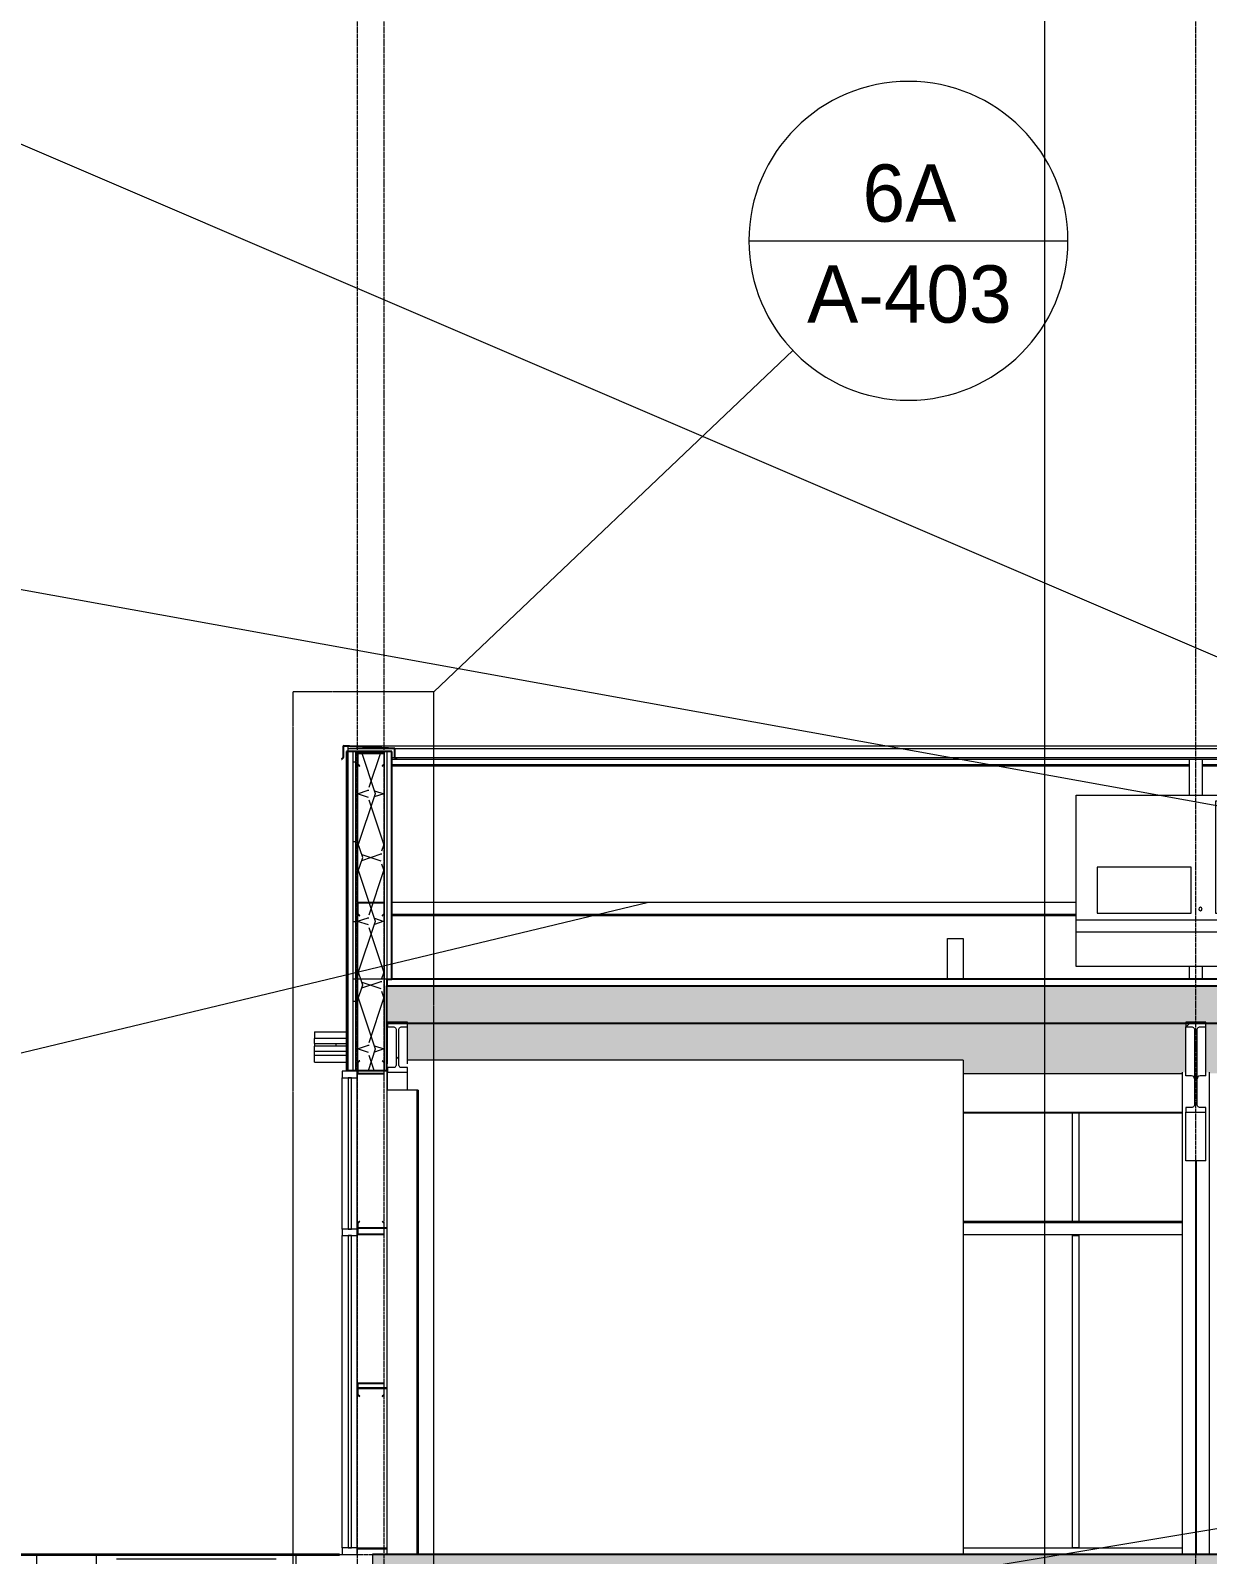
# Model space of a CAD drawing. Header units: inches. Extents: x -23445 to -52, y -314 to 853.
# Drawn here: x -22893.8 to -22539.6, y 0 to 458.8 of the extents above; entities that cross this region are included whole.
import ezdxf

# ---------------------------------------------------------------- set-up
doc = ezdxf.new("R2010")
doc.units = ezdxf.units.IN
doc.header["$MEASUREMENT"] = 0
for name, pattern in [('Dash Dot 3_16_', [0.3125, 0.1875, -0.0625, 0, -0.0625]), ('Grid Line 1_2_', [0.875, 0.5, -0.125, 0.125, -0.125]), ('Hidden 1_8_', [0.1875, 0.125, -0.0625])]:
    doc.linetypes.add(name, pattern=pattern)
for name, color, linetype, lineweight in [('A-ANNO-IDEN', 131, 'Continuous', 9), ('A-ANNO-SYMB', 150, 'Continuous', 9), ('A-CLNG', 13, 'Continuous', 9), ('A-CLNG-PATT', 13, 'Continuous', 9), ('A-FLOR', 192, 'Continuous', 9), ('A-FLOR-LEVL', 51, 'Continuous', 9), ('A-FLOR-MCUT', 51, 'Continuous', 9), ('A-FLOR-PATT', 8, 'Continuous', 25), ('A-GLAZ-CURT', 52, 'Continuous', 9), ('A-GLAZ-CWMG', 51, 'Continuous', 9), ('A-ROOF', 132, 'Continuous', 9), ('A-ROOF-OTLN', 132, 'Continuous', 9), ('A-ROOF-PATT', 132, 'Continuous', 9), ('A-WALL', 113, 'Continuous', 9), ('A-WALL-PATT', 111, 'Continuous', 25), ('C-TOPO', 7, 'Continuous', 9), ('G-ANNO-SYMB', 111, 'Continuous', 9), ('I-WALL', 2, 'Continuous', 9), ('M-EQPM', 50, 'Continuous', 9), ('S-BEAM', 12, 'Continuous', 9), ('S-COLS', 52, 'Continuous', 9), ('S-GRID', 1, 'Continuous', 9)]:
    doc.layers.add(name, color=color, linetype=linetype, lineweight=lineweight)
doc.styles.add('Century Gothic', font='GOTHIC.TTF', dxfattribs={"height": 17.245342})
pattern_1 = [(0, (-21811.89, 94.61), (0, 24), []), (90, (-21811.89, 94.61), (-24, 1e-15), [])]
pattern_2 = [(161.57, (-21810.93, 95.57), (-7.6802237, -0.0009796), [0, -54.643, 6.067, 0]), (18.43, (-21812.85, 95.57), (-7.6802237, 0.0009796), [0, -54.643, 6.067, 0]), (108.43, (-21810.93, 95.57), (3.838295, -19.2013653), [18.211, -42.499]), (71.57, (-21812.85, 95.57), (3.838295, 19.2013653), [18.211, -42.499])]
pattern_3 = [(45, (-21811.89, 94.61), (-19.007, 19.007), []), (45, (-21811.89, 123.41), (-19.007, 19.007), [])]

# ---------------------------------------------------------------- blocks, each defined once
blk = doc.blocks.new('Struct_Xcel_Sports Complex_rvt-1-Building Section - North_South looking West _ Clinic')
at = {"layer": 'A-FLOR-PATT', "lineweight": 9}
h = blk.add_hatch(dxfattribs=at)
h.set_pattern_fill('FP_9', style=0, pattern_type=2)
h.set_pattern_definition([(50, (-21811.89, 94.61), (55.0854, -4.8198), [5.76, -63.36]), (355, (-21811.89, 94.61), (-10.6557, 57.7685), [4.608, -50.688]), (100.451, (-21807.3, 94.21), (44.4295, 52.9487), [4.895, -53.848]), (46.184, (-21811.89, 109.97), (81.9644, -12.712), [8.64, -95.04]), (96.636, (-21805.06, 108.91), (71.7815, 74.8124), [7.343, -80.772]), (351.184, (-21811.89, 109.97), (71.782, 74.8124), [6.912, -76.032]), (21, (-21804.21, 106.13), (45.842, -30.9215), [5.76, -63.36]), (326, (-21804.21, 106.13), (18.687, 55.6915), [4.608, -50.688]), (71.451, (-21800.39, 103.553), (64.529, 24.77), [4.895, -53.848]), (37.5, (-21811.89, 94.61), (0.9339, 25.5668), [2.534, -47.539, 2.534, -48.922, -50.88]), (37.5, (-21811.89, 94.61), (0.9339, 25.5668), [-101.53, 2.534, -48.346]), (7.5, (-21811.89, 94.61), (20.20404, 30.2913), [2.534, -26.803, 2.534, -46.387, -19.392]), (7.5, (-21811.89, 94.61), (20.20404, 30.2913), [-78.259, 2.534, -16.858]), (327.5, (-21829.017, 94.61), (40.9978, -1.7324), [2.534, -16.666, 2.534, -57.37, -79.488]), (327.5, (-21829.017, 94.61), (40.9978, -1.7324), [-79.104, 2.534, -76.954]), (317.5, (-21836.697, 94.61), (44.7889, 7.6878), [2.534, -22.426, 2.534, -37.248, -56.448]), (317.5, (-21836.697, 94.61), (44.7889, 7.6878), [-64.742, 2.534, -53.914])])
h.paths.add_polyline_path([(-21794.44, -6), (-20899.55, -6), (-20899.55, 0), (-22790.8, 0), (-22790.8, -6), (-21949.37, -6)], flags=0)
at = {"layer": 'A-FLOR', "color": 250, "lineweight": 25}
blk.add_line((-20899.55, 0), (-22790.8, 0), dxfattribs=at)
at = {"layer": 'A-FLOR-MCUT', "color": 7}
blk.add_line((-22790.8, 0), (-22790.8, -6), dxfattribs=at)
blk = doc.blocks.new('Girt_C - 8_D-1405486-Building Section - North_South looking West _ Clinic')
at = {"layer": 'S-BEAM'}
for p, q in [((-22547.05, 100.3), (-22613.05, 100.3)), ((-22547.05, 99.82), (-22613.05, 99.82)), ((-22613.05, 96.32), (-22547.05, 96.32))]:
    blk.add_line(p, q, dxfattribs=at)
blk = doc.blocks.new('Girt_C - 8_D-1405489-Building Section - North_South looking West _ Clinic')
at = {"layer": 'S-BEAM', "lineweight": 15}
for p, q in [((-22795.3, 51.37), (-22795.3, 48.05)), ((-22795.19, 48.11), (-22795.19, 51.37)), ((-22787.49, 51.55), (-22795.12, 51.55)), ((-22795.12, 51.45), (-22787.49, 51.45)), ((-22787.41, 51.37), (-22787.41, 48.11)), ((-22787.3, 48.05), (-22787.3, 51.37)), ((-22795.3, 48.05), (-22794.73, 47.57)), ((-22794.66, 47.66), (-22795.19, 48.11)), ((-22794.73, 47.57), (-22794.66, 47.66)), ((-22787.41, 48.11), (-22787.95, 47.66)), ((-22787.95, 47.66), (-22787.88, 47.57)), ((-22787.88, 47.57), (-22787.3, 48.05))]:
    blk.add_line(p, q, dxfattribs=at)
for centre, radius, start, end in [((-22795.12, 51.37), 0.188, 90, 180), ((-22795.12, 51.37), 0.0782, 90, 176.9576), ((-22787.49, 51.37), 0.188, 0, 90), ((-22787.49, 51.37), 0.0782, 2.1227, 90)]:
    blk.add_arc(centre, radius, start, end, dxfattribs=at)
blk = doc.blocks.new('Girt_C - 8_D-1472944-Building Section - North_South looking West _ Clinic')
at = {"layer": 'S-BEAM'}
h = blk.add_hatch(dxfattribs=at)
h.set_pattern_fill('FP_1', color=256, style=0, pattern_type=2)
h.set_pattern_definition(pattern_3)
h.paths.add_polyline_path([(-22795.12, 96.32), (-22787.49, 96.32), (-22787.49, 96.43), (-22795.12, 96.43)], flags=0)
h.paths.add_polyline_path([(-22787.41, 96.5), (-22787.3, 96.51), (-22787.3, 99.82), (-22787.88, 100.3), (-22787.95, 100.22), (-22787.41, 99.77)], flags=0)
h.paths.add_polyline_path([(-22795.19, 96.5), (-22795.19, 99.77), (-22794.66, 100.22), (-22794.73, 100.3), (-22795.3, 99.82), (-22795.3, 96.51)], flags=0)
at = {"layer": 'S-BEAM', "lineweight": 15}
for p, q in [((-22794.73, 100.3), (-22795.3, 99.82)), ((-22795.3, 99.82), (-22795.3, 96.51)), ((-22795.19, 99.77), (-22794.66, 100.22)), ((-22795.19, 96.5), (-22795.19, 99.77)), ((-22787.49, 96.43), (-22795.12, 96.43)), ((-22794.66, 100.22), (-22794.73, 100.3)), ((-22787.88, 100.3), (-22787.95, 100.22)), ((-22787.95, 100.22), (-22787.41, 99.77)), ((-22787.3, 99.82), (-22787.88, 100.3)), ((-22787.41, 99.77), (-22787.41, 96.5)), ((-22787.3, 96.51), (-22787.3, 99.82)), ((-22795.12, 96.32), (-22787.49, 96.32))]:
    blk.add_line(p, q, dxfattribs=at)
for centre, radius, start, end in [((-22795.12, 96.51), 0.188, 180, 270), ((-22795.12, 96.51), 0.0782, 182.1227, 270), ((-22787.49, 96.51), 0.188, 270, 0), ((-22787.49, 96.51), 0.0782, 270, 356.9576)]:
    blk.add_arc(centre, radius, start, end, dxfattribs=at)
blk = doc.blocks.new('W-Wide Flange-Column - B4_F-1389255-Building Section - North_South looking West _ Clinic')
at = {"layer": 'S-COLS'}
for p, q in [((-22547.05, 0), (-22547.05, 145.18)), ((-22539.05, 145.18), (-22539.05, 0))]:
    blk.add_line(p, q, dxfattribs=at)
at = {"layer": 'S-COLS', "linetype": 'Hidden 1_8_'}
for p, q in [((-22543.21, 118.48), (-22543.21, 0)), ((-22542.9, 0), (-22542.9, 118.48))]:
    blk.add_line(p, q, dxfattribs=at)
blk = doc.blocks.new('W-Wide Flange - 2_-3_ deep-1401662-Building Section - North_South looking West _ Clinic')
at = {"layer": 'S-BEAM'}
h = blk.add_hatch(dxfattribs=at)
h.set_pattern_fill('FP_1', color=256, style=0, pattern_type=2)
h.set_pattern_definition(pattern_3)
h.paths.add_polyline_path([(-22540.06, 133.21), (-22540.05, 133.21), (-22540.06, 134.57), (-22541.99, 134.59), (-22542.34, 134.76), (-22542.62, 135.15), (-22542.68, 135.46), (-22542.66, 158.18), (-22542.48, 158.53), (-22542.17, 158.78), (-22541.79, 158.87), (-22540.05, 158.87), (-22540.06, 160.23), (-22546.05, 160.23), (-22546.05, 158.87), (-22544.12, 158.85), (-22543.76, 158.67), (-22543.52, 158.36), (-22543.43, 157.98), (-22543.49, 135.15), (-22543.62, 134.9), (-22543.93, 134.65), (-22544.32, 134.57), (-22546.05, 134.57), (-22546.05, 133.21), (-22544.91, 133.21)], flags=0)
at = {"layer": 'S-BEAM', "lineweight": 15}
for p, q in [((-22540.05, 160.23), (-22546.05, 160.23)), ((-22546.05, 160.23), (-22546.05, 158.87)), ((-22546.05, 158.87), (-22544.32, 158.87)), ((-22543.43, 157.98), (-22543.43, 135.46)), ((-22542.68, 135.46), (-22542.68, 157.98)), ((-22541.79, 158.87), (-22540.05, 158.87)), ((-22540.05, 158.87), (-22540.05, 160.23)), ((-22544.32, 134.57), (-22546.05, 134.57)), ((-22546.05, 134.57), (-22546.05, 133.21)), ((-22546.05, 133.21), (-22540.05, 133.21)), ((-22540.05, 134.57), (-22541.79, 134.57)), ((-22540.05, 133.21), (-22540.05, 134.57))]:
    blk.add_line(p, q, dxfattribs=at)
at = {"layer": 'S-BEAM'}
for p, q in [((-22546.05, 144.1), (-22546.05, 158.87)), ((-22540.05, 144.1), (-22540.05, 158.87)), ((-22544.32, 144.1), (-22546.05, 144.1)), ((-22540.05, 144.1), (-22541.79, 144.1)), ((-22546.05, 118.48), (-22546.05, 133.21)), ((-22540.05, 118.48), (-22540.05, 133.21)), ((-22540.05, 118.48), (-22546.05, 118.48))]:
    blk.add_line(p, q, dxfattribs=at)
at = {"layer": 'S-BEAM', "lineweight": 15, "flags": 128}
for points in [[(-22544.32, 158.87), (-22544.12, 158.85), (-22543.93, 158.78), (-22543.76, 158.67), (-22543.62, 158.53), (-22543.52, 158.36), (-22543.45, 158.18), (-22543.43, 157.98)], [(-22542.68, 157.98), (-22542.66, 158.18), (-22542.59, 158.36), (-22542.48, 158.53), (-22542.34, 158.67), (-22542.17, 158.78), (-22541.99, 158.85), (-22541.79, 158.87)], [(-22543.43, 135.46), (-22543.45, 135.26), (-22543.52, 135.07), (-22543.62, 134.9), (-22543.76, 134.76), (-22543.93, 134.65), (-22544.12, 134.59), (-22544.32, 134.57)], [(-22541.79, 134.57), (-22541.99, 134.59), (-22542.17, 134.65), (-22542.34, 134.76), (-22542.48, 134.9), (-22542.59, 135.07), (-22542.66, 135.26), (-22542.68, 135.46)]]:
    blk.add_lwpolyline(points, dxfattribs=at)
at = {"layer": 'S-BEAM'}
for centre, start_param, end_param in [((-22544.32, 143.21), 0, 1.570796), ((-22541.79, 143.21), 1.570796, 3.141593)]:
    blk.add_ellipse(centre, major_axis=(0.89, 0), ratio=0.999133, start_param=start_param, end_param=end_param, dxfattribs=at)
blk = doc.blocks.new('W-Wide Flange - 1_-5_-1341919-Building Section - North_South looking West _ Clinic')
at = {"layer": 'S-BEAM'}
h = blk.add_hatch(dxfattribs=at)
h.set_pattern_fill('FP_1', color=256, style=0, pattern_type=2)
h.set_pattern_definition(pattern_3)
h.paths.add_polyline_path([(-22782.15, 145.22), (-22780.3, 145.22), (-22780.3, 146.58), (-22782.24, 146.6), (-22782.59, 146.77), (-22782.84, 147.08), (-22782.93, 147.47), (-22782.91, 158.18), (-22782.73, 158.53), (-22782.42, 158.78), (-22782.04, 158.87), (-22780.3, 158.87), (-22780.3, 160.23), (-22786.3, 160.23), (-22786.3, 158.87), (-22784.37, 158.85), (-22784.01, 158.67), (-22783.77, 158.36), (-22783.68, 157.98), (-22783.7, 147.27), (-22783.87, 146.91), (-22784.18, 146.67), (-22784.57, 146.58), (-22786.3, 146.58), (-22786.3, 145.22)], flags=0)
at = {"layer": 'S-BEAM', "lineweight": 15}
for p, q in [((-22780.3, 160.23), (-22786.3, 160.23)), ((-22786.3, 160.23), (-22786.3, 158.87)), ((-22786.3, 158.87), (-22784.57, 158.87)), ((-22783.68, 157.98), (-22783.68, 147.47)), ((-22782.93, 147.47), (-22782.93, 157.98)), ((-22782.04, 158.87), (-22780.3, 158.87)), ((-22780.3, 158.87), (-22780.3, 160.23)), ((-22784.57, 146.58), (-22786.3, 146.58)), ((-22786.3, 146.58), (-22786.3, 145.22)), ((-22786.3, 145.22), (-22780.3, 145.22)), ((-22780.3, 146.58), (-22782.04, 146.58)), ((-22780.3, 145.22), (-22780.3, 146.58))]:
    blk.add_line(p, q, dxfattribs=at)
at = {"layer": 'S-BEAM'}
for p, q in [((-22786.3, 147.72), (-22786.3, 158.87)), ((-22780.3, 147.72), (-22780.3, 158.87)), ((-22786.3, 139.83), (-22786.3, 145.22)), ((-22780.3, 139.83), (-22780.3, 145.22))]:
    blk.add_line(p, q, dxfattribs=at)
at = {"layer": 'S-BEAM', "lineweight": 15, "flags": 128}
for points in [[(-22784.57, 158.87), (-22784.37, 158.85), (-22784.18, 158.78), (-22784.01, 158.67), (-22783.87, 158.53), (-22783.77, 158.36), (-22783.7, 158.18), (-22783.68, 157.98)], [(-22782.93, 157.98), (-22782.91, 158.18), (-22782.84, 158.36), (-22782.73, 158.53), (-22782.59, 158.67), (-22782.42, 158.78), (-22782.24, 158.85), (-22782.04, 158.87)], [(-22783.68, 147.47), (-22783.7, 147.27), (-22783.77, 147.08), (-22783.87, 146.91), (-22784.01, 146.77), (-22784.18, 146.67), (-22784.37, 146.6), (-22784.57, 146.58)], [(-22782.04, 146.58), (-22782.24, 146.6), (-22782.42, 146.67), (-22782.59, 146.77), (-22782.73, 146.91), (-22782.84, 147.08), (-22782.91, 147.27), (-22782.93, 147.47)]]:
    blk.add_lwpolyline(points, dxfattribs=at)
blk = doc.blocks.new('Girt_C - 8_D-1405603-Building Section - North_South looking West _ Clinic')
at = {"layer": 'S-BEAM'}
for p, q in [((-22785.05, 237.8), (-22545, 237.8)), ((-22544.99, 237.31), (-22785.05, 237.31)), ((-22541.1, 237.8), (-22352.55, 237.8)), ((-22352.55, 237.31), (-22541.1, 237.31))]:
    blk.add_line(p, q, dxfattribs=at)
blk = doc.blocks.new('Girt_C - 8_D-1405604-Building Section - North_South looking West _ Clinic')
at = {"layer": 'S-BEAM', "lineweight": 15}
for p, q in [((-22795.3, 241.11), (-22795.3, 237.8)), ((-22795.19, 237.85), (-22795.19, 241.11)), ((-22787.49, 241.3), (-22795.12, 241.3)), ((-22795.12, 241.19), (-22787.49, 241.19)), ((-22787.41, 241.11), (-22787.41, 237.85)), ((-22787.3, 237.8), (-22787.3, 241.11)), ((-22795.3, 237.8), (-22794.73, 237.31)), ((-22794.66, 237.4), (-22795.19, 237.85)), ((-22794.73, 237.31), (-22794.66, 237.4)), ((-22787.41, 237.85), (-22787.95, 237.4)), ((-22787.95, 237.4), (-22787.88, 237.31)), ((-22787.88, 237.31), (-22787.3, 237.8))]:
    blk.add_line(p, q, dxfattribs=at)
for centre, radius, start, end in [((-22795.12, 241.11), 0.188, 90, 180), ((-22795.12, 241.11), 0.0782, 90, 177.8773), ((-22787.49, 241.11), 0.188, 0, 90), ((-22787.49, 241.11), 0.0782, 3.0424, 90)]:
    blk.add_arc(centre, radius, start, end, dxfattribs=at)
blk = doc.blocks.new('Carrier_48TC_Standard_Efficiency_Gas_Heat_Electric_Cooling_Packaged_Rooftop_Unit_3_to_15_nominal_tons - 7_5 ton 48TC__08-V9-Building Section - North_South looking West _ Clinic')
at = {"layer": 'M-EQPM'}
for p, q in [((-22579.05, 228.58), (-22519.55, 228.58)), ((-22579.05, 187.33), (-22579.05, 228.58)), ((-22524.55, 226.83), (-22537.18, 226.83)), ((-22537.18, 226.83), (-22537.18, 193.08)), ((-22524.55, 193.08), (-22524.55, 226.83)), ((-22519.55, 228.58), (-22519.55, 187.33)), ((-22544.43, 206.96), (-22572.8, 206.96)), ((-22572.8, 206.96), (-22572.8, 193.08)), ((-22544.43, 193.08), (-22544.43, 206.96)), ((-22572.8, 193.08), (-22544.43, 193.08)), ((-22537.18, 193.08), (-22524.55, 193.08)), ((-22579.05, 191.08), (-22519.55, 191.08)), ((-22579.05, 177.08), (-22579.05, 191.08)), ((-22519.55, 191.08), (-22519.55, 177.08)), ((-22519.55, 187.33), (-22579.05, 187.33)), ((-22519.55, 177.08), (-22579.05, 177.08))]:
    blk.add_line(p, q, dxfattribs=at)
for start, end in [(0, 180), (180, 0)]:
    blk.add_arc((-22541.68, 194.33), 0.523, start, end, dxfattribs=at)
blk = doc.blocks.new('W-Wide Flange - W12X19-1098423-Building Section - North_South looking West _ Clinic')
at = {"layer": 'S-BEAM'}
for p, q in [((-22547.05, 144.7), (-22613.05, 144.7)), ((-22613.05, 133.2), (-22547.05, 133.2)), ((-22547.05, 132.85), (-22613.05, 132.85))]:
    blk.add_line(p, q, dxfattribs=at)
blk = doc.blocks.new('Rectangular Mullion - Exterior 2_ x 4_5_-1135311-Building Section - North_South looking West _ Clinic')
at = {"layer": 'A-GLAZ-CWMG'}
blk.add_line((-22579.24, 2), (-22547.05, 2), dxfattribs=at)
blk = doc.blocks.new('Rectangular Mullion - Exterior 2_ x 4_5_-769167-Building Section - North_South looking West _ Clinic')
at = {"layer": 'A-GLAZ-CWMG'}
blk.add_line((-22613.05, 2), (-22579.24, 2), dxfattribs=at)
blk = doc.blocks.new('Rectangular Mullion - Exterior 2_ x 4_5_-827470-Building Section - North_South looking West _ Clinic')
at = {"layer": 'A-GLAZ-CWMG'}
for p, q in [((-22580.24, 96), (-22578.24, 96)), ((-22580.24, 96), (-22580.24, 2)), ((-22578.24, 96), (-22578.24, 2)), ((-22578.24, 2), (-22580.24, 2))]:
    blk.add_line(p, q, dxfattribs=at)
blk = doc.blocks.new('Rectangular Mullion - Exterior 2_ x 4_5_-1142358-Building Section - North_South looking West _ Clinic')
at = {"layer": 'A-GLAZ-CWMG'}
for p, q in [((-22580.24, 132.85), (-22580.24, 100.3)), ((-22578.24, 132.85), (-22578.24, 100.3))]:
    blk.add_line(p, q, dxfattribs=at)
blk = doc.blocks.new('Girt_C - 8_D-1405504-Building Section - North_South looking West _ Clinic')
at = {"layer": 'S-BEAM'}
h = blk.add_hatch(dxfattribs=at)
h.set_pattern_fill('FP_1', color=256, style=0, pattern_type=2)
h.set_pattern_definition(pattern_3)
h.paths.add_polyline_path([(-22787.49, 144.69), (-22787.49, 144.8), (-22795.12, 144.8), (-22795.12, 144.69), (-22791.83, 144.69)], flags=0)
h.paths.add_polyline_path([(-22795.19, 144.87), (-22795.19, 148.14), (-22794.66, 148.59), (-22794.73, 148.67), (-22795.3, 148.19), (-22795.3, 144.88)], flags=0)
h.paths.add_polyline_path([(-22787.41, 144.87), (-22787.3, 144.92), (-22787.3, 148.19), (-22787.88, 148.67), (-22787.95, 148.59), (-22787.41, 148.14), (-22787.41, 144.92)], flags=0)
at = {"layer": 'S-BEAM', "lineweight": 15}
for p, q in [((-22794.73, 148.67), (-22795.3, 148.19)), ((-22795.3, 148.19), (-22795.3, 144.88)), ((-22795.19, 148.14), (-22794.66, 148.59)), ((-22795.19, 144.87), (-22795.19, 148.14)), ((-22794.66, 148.59), (-22794.73, 148.67)), ((-22787.88, 148.67), (-22787.95, 148.59)), ((-22787.95, 148.59), (-22787.41, 148.14)), ((-22787.3, 148.19), (-22787.88, 148.67)), ((-22787.41, 148.14), (-22787.41, 144.87)), ((-22787.3, 144.88), (-22787.3, 148.19)), ((-22787.49, 144.8), (-22795.12, 144.8)), ((-22795.12, 144.69), (-22787.49, 144.69))]:
    blk.add_line(p, q, dxfattribs=at)
for centre, radius, start, end in [((-22795.12, 144.88), 0.187, 180, 270), ((-22795.12, 144.88), 0.0782, 183.0424, 270), ((-22787.49, 144.88), 0.188, 270, 0), ((-22787.49, 144.88), 0.0782, 270, 357.8773)]:
    blk.add_arc(centre, radius, start, end, dxfattribs=at)
blk = doc.blocks.new('Girt_C - 8_D-V10-Building Section - North_South looking West _ Clinic')
at = {"layer": 'S-BEAM', "lineweight": 15}
for p, q in [((-22795.3, 196.11), (-22795.3, 192.8)), ((-22795.3, 192.8), (-22794.73, 192.31)), ((-22795.19, 192.85), (-22795.19, 196.11)), ((-22794.66, 192.4), (-22795.19, 192.85)), ((-22787.49, 196.3), (-22795.12, 196.3)), ((-22795.12, 196.19), (-22787.49, 196.19)), ((-22787.41, 192.85), (-22787.95, 192.4)), ((-22787.88, 192.31), (-22787.3, 192.8)), ((-22787.41, 196.11), (-22787.41, 192.85)), ((-22787.3, 192.8), (-22787.3, 196.11)), ((-22794.73, 192.31), (-22794.66, 192.4)), ((-22787.95, 192.4), (-22787.88, 192.31))]:
    blk.add_line(p, q, dxfattribs=at)
for centre, radius, start, end in [((-22795.12, 196.11), 0.188, 90, 180), ((-22795.12, 196.11), 0.0782, 90, 177.8773), ((-22787.49, 196.11), 0.188, 0, 90), ((-22787.49, 196.11), 0.0782, 3.0424, 90)]:
    blk.add_arc(centre, radius, start, end, dxfattribs=at)
blk = doc.blocks.new('Girt_C - 8_D-V11-Building Section - North_South looking West _ Clinic')
at = {"layer": 'S-BEAM'}
for p, q in [((-22579.05, 196.3), (-22785.05, 196.3)), ((-22785.05, 192.8), (-22579.05, 192.8)), ((-22579.05, 192.31), (-22785.05, 192.31))]:
    blk.add_line(p, q, dxfattribs=at)
blk = doc.blocks.new('Rectangular Mullion - Exterior 2_ x 4_5_-1142352-Building Section - North_South looking West _ Clinic')
at = {"layer": 'A-GLAZ-CWMG'}
for p, q in [((-22799.93, 143.5), (-22798.18, 143.5)), ((-22799.93, 98), (-22799.93, 143.5)), ((-22798.18, 143.5), (-22797.18, 143.5)), ((-22797.18, 143.5), (-22795.43, 143.5)), ((-22795.43, 98), (-22795.43, 143.5))]:
    blk.add_line(p, q, dxfattribs=at)
blk = doc.blocks.new('Rectangular Mullion - Exterior 2_ x 4_5_-1142353-Building Section - North_South looking West _ Clinic')
at = {"layer": 'A-GLAZ-CWMG'}
for p, q in [((-22799.93, 2), (-22799.93, 96)), ((-22795.43, 2), (-22795.43, 96))]:
    blk.add_line(p, q, dxfattribs=at)
blk = doc.blocks.new('Rectangular Mullion - Exterior 2_ x 4_5_-1060761-Building Section - North_South looking West _ Clinic')
at = {"layer": 'A-GLAZ-CWMG', "lineweight": 13}
for p, q in [((-22799.93, 145.5), (-22799.93, 143.5)), ((-22795.43, 145.5), (-22799.93, 145.5)), ((-22799.93, 143.5), (-22795.43, 143.5)), ((-22795.43, 143.5), (-22795.43, 145.5))]:
    blk.add_line(p, q, dxfattribs=at)
blk = doc.blocks.new('System Panel - Glazed-frosted-1367747-Building Section - North_South looking West _ Clinic')
at = {"layer": 'A-GLAZ-CURT'}
for p, q in [((-22798.18, 96), (-22798.18, 2)), ((-22797.18, 96), (-22798.18, 96)), ((-22797.18, 2), (-22797.18, 96)), ((-22798.18, 2), (-22797.18, 2))]:
    blk.add_line(p, q, dxfattribs=at)
blk = doc.blocks.new('System Panel - INSULATED LOW-E GLAZING _SEE ELEVATIONS FOR U-FACTOR_ SHGC_ _ LT_-1142349-Building Section - North_South looking West _ Clinic')
at = {"layer": 'A-GLAZ-CURT'}
for p, q in [((-22798.18, 143.5), (-22798.18, 98)), ((-22797.18, 143.5), (-22798.18, 143.5)), ((-22798.18, 143.5), (-22798.18, 98)), ((-22797.18, 143.5), (-22798.18, 143.5)), ((-22797.18, 98), (-22797.18, 143.5)), ((-22797.18, 98), (-22797.18, 143.5)), ((-22798.18, 98), (-22797.18, 98)), ((-22798.18, 98), (-22797.18, 98))]:
    blk.add_line(p, q, dxfattribs=at)
blk = doc.blocks.new('Rectangular Mullion - Exterior 2_ x 4_5_-1060760-Building Section - North_South looking West _ Clinic')
at = {"layer": 'A-GLAZ-CWMG', "lineweight": 13}
for p, q in [((-22799.93, 2), (-22799.93, 0)), ((-22795.43, 2), (-22799.93, 2)), ((-22799.93, 0), (-22795.43, 0)), ((-22795.43, 0), (-22795.43, 2))]:
    blk.add_line(p, q, dxfattribs=at)
blk = doc.blocks.new('Rectangular Mullion - Exterior 2_ x 4_5_-1140453-Building Section - North_South looking West _ Clinic')
at = {"layer": 'A-GLAZ-CWMG', "lineweight": 13}
for p, q in [((-22799.93, 98), (-22799.93, 96)), ((-22795.43, 98), (-22799.93, 98)), ((-22795.43, 96), (-22795.43, 98)), ((-22799.93, 96), (-22795.43, 96))]:
    blk.add_line(p, q, dxfattribs=at)
blk = doc.blocks.new('HSS-Hollow Structural Section - HSS1-1_2X1-1_2X1_8 - Obsolete-1396620-Building Section - North_South looking West _ Clinic')
at = {"layer": 'S-BEAM'}
for p, q in [((-22798.62, 155.4), (-22808.3, 155.4)), ((-22808.3, 155.18), (-22808.3, 155.4)), ((-22808.3, 154.15), (-22808.3, 155.18)), ((-22808.3, 153.9), (-22808.3, 154.15)), ((-22808.3, 153.86), (-22808.3, 153.9)), ((-22808.3, 153.86), (-22798.62, 153.86))]:
    blk.add_line(p, q, dxfattribs=at)
blk = doc.blocks.new('HSS-Hollow Structural Section - HSS1-1_2X1-1_2X1_8 - Obsolete-V17-Building Section - North_South looking West _ Clinic')
at = {"layer": 'S-BEAM'}
for p, q in [((-22798.62, 153.07), (-22808.3, 153.07)), ((-22808.3, 152.85), (-22808.3, 153.07)), ((-22808.3, 151.81), (-22808.3, 152.85)), ((-22808.3, 151.57), (-22808.3, 151.81)), ((-22808.3, 151.53), (-22808.3, 151.57)), ((-22808.3, 151.53), (-22798.62, 151.53))]:
    blk.add_line(p, q, dxfattribs=at)
blk = doc.blocks.new('HSS-Hollow Structural Section - HSS1-1_2X1-1_2X1_8 - Obsolete-1396638-Building Section - North_South looking West _ Clinic')
at = {"layer": 'S-BEAM'}
for p, q in [((-22808.3, 150.65), (-22808.3, 151.53)), ((-22808.3, 150.41), (-22808.3, 150.65)), ((-22808.3, 150.36), (-22808.3, 150.41)), ((-22808.3, 150.36), (-22798.62, 150.36))]:
    blk.add_line(p, q, dxfattribs=at)
blk = doc.blocks.new('Section - Callout Head-19020-Building Section - North_South looking West _ Clinic')
at = {"layer": 'A-ANNO-SYMB'}
blk.add_line((-22677.54, 395.52), (-22581.54, 395.52), dxfattribs=at)
for start, end in [(0, 180), (180, 360)]:
    blk.add_arc((-22629.54, 395.52), 48, start, end, dxfattribs=at)

msp = doc.modelspace()

# ---------------------------------------------------------------- hatches: boundary and pattern name
at = {"layer": 'A-CLNG-PATT'}
h = msp.add_hatch(dxfattribs=at)
h.set_pattern_fill('FP_4', color=256, style=0, pattern_type=2)
h.set_pattern_definition(pattern_2)
h.paths.add_polyline_path([(-22786.55281, 159.97351), (-20891.55281, 159.97351), (-20891.55281, 171.10816), (-22786.55281, 171.10816), (-22786.55281, 164.44918)], flags=0)
at = {"layer": 'A-CLNG-PATT', "lineweight": 5}
h = msp.add_hatch(color=256, dxfattribs=at)
h.paths.add_polyline_path([(-20907.55281, 144.60753), (-20907.55281, 145.17003), (-20905.55281, 145.21581), (-20905.55281, 159.97351), (-21140.80281, 159.97351), (-21140.80281, 145.15961), (-21138.80281, 145.15961), (-21138.80281, 144.86816), (-20908.05281, 144.86816), (-20908.05281, 144.60753)], flags=0)
h.paths.add_polyline_path([(-21621.30281, 144.86816), (-21481.42781, 144.91868), (-21481.42781, 159.97351), (-21623.30281, 159.97351), (-21623.30281, 145.15961), (-21621.30281, 145.15961), (-21621.30281, 144.91868)], flags=0)
h.paths.add_polyline_path([(-22549.74712, 144.86816), (-22547.05281, 144.91868), (-22547.05281, 145.18045), (-22546.05281, 145.18045), (-22546.05281, 159.97351), (-22780.30281, 159.97351), (-22780.30281, 148.82107), (-22613.05281, 148.82107), (-22613.05281, 144.86816), (-22569.114, 144.86816)], flags=0)
h.paths.add_polyline_path([(-22356.07837, 144.86816), (-22355.05281, 144.91868), (-22355.05281, 145.15961), (-22353.05281, 145.15961), (-22353.05281, 159.97351), (-22540.05281, 159.97351), (-22540.05281, 145.18045), (-22539.05281, 145.18045), (-22539.05281, 144.86816), (-22442.55281, 144.91868), (-22442.55281, 158.90701), (-22418.55281, 158.90701), (-22418.55281, 144.86816), (-22408.17781, 144.91868), (-22408.17781, 158.90701), (-22395.55281, 158.90701), (-22395.55281, 144.86816), (-22375.44525, 144.86816)], flags=0)
h.paths.add_polyline_path([(-22103.80281, 144.86816), (-21872.55281, 144.91868), (-21872.55281, 145.15961), (-21870.55281, 145.15961), (-21870.55281, 159.97351), (-22105.80281, 159.97351), (-22105.80281, 145.15961), (-22103.80281, 145.15961), (-22103.80281, 144.91868)], flags=0)
h.paths.add_polyline_path([(-21368.36775, 144.86816), (-21148.80281, 144.91868), (-21148.80281, 145.15961), (-21146.80281, 145.15961), (-21146.80281, 159.97351), (-21382.05281, 159.97351), (-21382.05281, 145.15961), (-21380.05281, 145.15961), (-21380.05281, 144.86816), (-21378.05119, 144.86816)], flags=0)
h.paths.add_polyline_path([(-22113.80281, 144.86816), (-22113.80281, 145.15961), (-22111.80281, 145.15961), (-22111.80281, 159.97351), (-22347.05281, 159.97351), (-22347.05281, 145.15961), (-22345.05281, 145.15961), (-22345.05281, 144.86816), (-22113.99244, 144.86816)], flags=0)
h.paths.add_polyline_path([(-21862.55281, 144.86816), (-21631.30281, 144.91868), (-21631.30281, 145.15961), (-21629.30281, 145.15961), (-21629.30281, 159.97351), (-21864.55281, 159.97351), (-21864.55281, 145.15961), (-21862.55281, 145.15961), (-21862.55281, 144.91868)], flags=0)
h.paths.add_polyline_path([(-21475.42781, 144.86816), (-21390.05281, 144.91868), (-21390.05281, 145.15961), (-21388.05281, 145.15961), (-21388.05281, 159.97351), (-21475.42781, 159.97351), (-21475.42781, 144.91868)], flags=0)
h.paths.add_polyline_path([(-22786.55281, 148.82107), (-22786.30281, 148.82107), (-22786.30281, 159.97351), (-22786.55281, 159.97351), (-22786.55281, 149.80131)], flags=0)
at = {"layer": 'A-ROOF-PATT'}
h = msp.add_hatch(dxfattribs=at)
h.set_pattern_fill('FP_6', color=256, style=0, pattern_type=2)
h.set_pattern_definition([(90, (-174.388, -762.154), (-16.082, 1e-15), [])])
h.paths.add_polyline_path([(-22808.30281, 153.07136), (-22798.61531, 153.07136), (-22798.61531, 153.86084), (-22808.30281, 153.86084)], flags=0)
h.paths.add_polyline_path([(-20878.55281, 153.07136), (-20878.55281, 153.86084), (-20889.05281, 153.86084), (-20889.03759, 153.07136), (-20879.70368, 153.07136)], flags=0)
h.paths.add_polyline_path([(-20884.19587, 155.40267), (-20878.55281, 155.40267), (-20878.55281, 155.87239), (-20889.05281, 155.87239), (-20889.05281, 155.40267), (-20887.485, 155.40267)], flags=0)
h.paths.add_polyline_path([(-20900.30281, 171.10816), (-20900.30281, 171.23837), (-22786.55281, 171.23837), (-22786.55281, 171.10816), (-20903.56275, 171.10816)], flags=0)
at = {"layer": 'A-WALL-PATT', "lineweight": 9}
h = msp.add_hatch(dxfattribs=at)
h.set_pattern_fill('FP_3', color=256, style=0, pattern_type=2)
h.set_pattern_definition(pattern_1)
h.paths.add_polyline_path([(-22795.80281, 173.2401), (-22795.80281, 241.75), (-22796.80281, 241.75), (-22796.80281, 173.2401)], flags=0)
h = msp.add_hatch(dxfattribs=at)
h.set_pattern_fill('FP_4', color=256, style=0, pattern_type=2)
h.set_pattern_definition(pattern_2)
h.paths.add_polyline_path([(-22787.30281, 173.2401), (-22787.30281, 241.75), (-22795.30281, 241.75), (-22795.30281, 173.2401), (-22791.83306, 173.2401)], flags=0)
h = msp.add_hatch(dxfattribs=at)
h.set_pattern_fill('FP_3', color=256, style=0, pattern_type=2)
h.set_pattern_definition(pattern_1)
h.paths.add_polyline_path([(-22795.80281, 145.75), (-22795.80281, 173.2401), (-22796.80281, 173.2401), (-22796.80281, 145.75)], flags=0)
h = msp.add_hatch(dxfattribs=at)
h.set_pattern_fill('FP_4', color=256, style=0, pattern_type=2)
h.set_pattern_definition(pattern_2)
h.paths.add_polyline_path([(-22787.30281, 145.75), (-22787.30281, 173.2401), (-22795.30281, 173.2401), (-22795.30281, 145.75), (-22791.83306, 145.75)], flags=0)
h = msp.add_hatch(dxfattribs=at)
h.set_pattern_fill('FP_5', color=256, style=0, pattern_type=2)
h.set_pattern_definition([(90, (-23337.58, 677.25), (-193, -193), [48, -145]), (180, (-23337.58, 677.25), (-2e-14, -193), [96.25, -96.75]), (270, (-23433.83, 725.25), (-193, -193), [48, -145]), (180, (-23337.58, 725.25), (-2e-14, -193), [96.25, -96.75]), (270, (-23434.08, 725.25), (-193, -193), [48, -145]), (180, (-23434.08, 725.25), (-2e-14, -193), [96.25, -96.75]), (90, (-23530.33, 677.25), (-193, -193), [48, -145]), (180, (-23434.08, 677.25), (-2e-14, -193), [96.25, -96.75]), (90, (-23385.58, 725.5), (-193, -193), [48, -145]), (180, (-23337.33, 725.5), (-2e-14, -193), [48.25, -144.75]), (180, (-23337.33, 773.5), (-2e-14, -193), [48.25, -144.75]), (90, (-23482.08, 725.5), (-193, -193), [48, -145]), (180, (-23385.83, 725.5), (-2e-14, -193), [96.25, -96.75]), (270, (-23385.83, 773.5), (-193, -193), [48, -145]), (180, (-23385.83, 773.5), (-2e-14, -193), [96.25, -96.75]), (180, (-23482.33, 725.5), (-2e-14, -193), [48, -145]), (270, (-23482.33, 773.5), (-193, -193), [48, -145]), (180, (-23482.33, 773.5), (-2e-14, -193), [48, -145]), (90, (-23337.58, 773.75), (-193, -193), [48, -145]), (180, (-23337.58, 773.75), (-2e-14, -193), [96.25, -96.75]), (270, (-23433.83, 821.75), (-193, -193), [48, -145]), (180, (-23337.58, 821.75), (-2e-14, -193), [96.25, -96.75]), (270, (-23434.08, 821.75), (-193, -193), [48, -145]), (180, (-23434.08, 821.75), (-2e-14, -193), [96.25, -96.75]), (270, (-23530.33, 821.75), (-193, -193), [48, -145]), (180, (-23434.08, 773.75), (-2e-14, -193), [96.25, -96.75]), (90, (-23385.58, 822), (-193, -193), [48, -145]), (180, (-23337.33, 822), (-2e-14, -193), [48.25, -144.75]), (180, (-23337.33, 870), (-2e-14, -193), [48.25, -144.75]), (90, (-23482.08, 822), (-193, -193), [48, -145]), (180, (-23385.83, 822), (-2e-14, -193), [96.25, -96.75]), (270, (-23385.83, 870), (-193, -193), [48, -145]), (180, (-23385.83, 870), (-2e-14, -193), [96.25, -96.75]), (180, (-23482.33, 822), (-2e-14, -193), [48, -145]), (270, (-23482.33, 870), (-193, -193), [48, -145]), (180, (-23482.33, 870), (-2e-14, -193), [48, -145])])
h.paths.add_polyline_path([(-22787.30281, 0), (-22786.55281, 0), (-22786.55281, 145.75), (-22787.30281, 145.75), (-22787.30281, 144.875), (-22787.41219, 144.91868), (-22787.41219, 145.75), (-22795.19344, 145.75), (-22795.19344, 144.8709), (-22795.30281, 144.91868), (-22795.30281, 145.75), (-22798.61531, 145.75), (-22798.61531, 145.5), (-22795.42781, 145.5), (-22795.42781, 0), (-22787.41219, 0)], flags=0)
h.paths.add_polyline_path([(-22794.72719, 47.57168), (-22795.30281, 48.10569), (-22795.30281, 51.36719), (-22795.19344, 51.37128), (-22795.11531, 48.04014), (-22794.65688, 47.65547)], flags=0)
h.paths.add_polyline_path([(-22787.87734, 47.5726), (-22787.94765, 47.65638), (-22787.41219, 48.10569), (-22787.41219, 51.37006), (-22787.30281, 51.36719), (-22787.30281, 48.05469), (-22787.49028, 47.89738)], flags=0)
h.paths.add_polyline_path([(-22794.65688, 51.44531), (-22795.11537, 51.44531), (-22795.11537, 51.55469), (-22787.49031, 51.55469), (-22787.49028, 51.44531), (-22790.80281, 51.44531)], flags=0)
h.paths.add_polyline_path([(-22795.11531, 96.32031), (-22795.11534, 96.42969), (-22787.49025, 96.42969), (-22787.49031, 96.32031)], flags=0)
h.paths.add_polyline_path([(-22787.41219, 96.50372), (-22787.41219, 99.76931), (-22787.94874, 100.21953), (-22787.87843, 100.30332), (-22787.30281, 99.76931), (-22787.30281, 96.50781)], flags=0)
h.paths.add_polyline_path([(-22795.19344, 96.50494), (-22795.30281, 96.50781), (-22795.30281, 99.82031), (-22794.72828, 100.3024), (-22794.65797, 100.21862), (-22795.19344, 99.76931), (-22795.19344, 97)], flags=0)
h.paths.add_polyline_path([(-22787.49028, 144.6875), (-22795.11531, 144.6875), (-22795.11537, 144.79688), (-22787.49028, 144.79688)], flags=0)
at = {"layer": 'C-TOPO'}
h = msp.add_hatch(dxfattribs=at)
h.set_pattern_fill('FP_2', color=256, style=0, pattern_type=2)
h.set_pattern_definition([(0, (-21811.89, 94.61), (48, 48), [48, -48]), (0, (-21811.89, 112.61), (48, 48), [48, -48]), (0, (-21811.89, 130.61), (48, 48), [48, -48]), (90, (-21805.89, 136.61), (-48, 48), [48, -48]), (90, (-21787.89, 136.61), (-48, 48), [48, -48]), (90, (-21769.89, 136.61), (-48, 48), [48, -48])])
h.paths.add_polyline_path([(-20864.829, -79.68207), (-20554.959, -79.68207), (-20554.959, 0), (-20889.55281, 0), (-20889.55281, -36), (-20886.55281, -36), (-20886.55281, -48), (-20904.55281, -48), (-20904.55281, -36), (-20899.55281, -36), (-20899.55281, -6), (-22790.80281, -6), (-22790.80281, -36), (-22785.80281, -36), (-22785.80281, -48), (-22803.80281, -48), (-22803.80281, -36), (-22800.80281, -36), (-22800.80281, 0), (-23033.919, 0), (-23033.919, -79.68207), (-20886.55281, -79.68207)], flags=0)
h.paths.add_polyline_path([(-22551.60784, -24), (-22551.60784, -12), (-22535.60784, -12), (-22535.60784, -24)], flags=0)

# ---------------------------------------------------------------- linework, layer by layer
at = {"layer": 'A-ANNO-IDEN', "color": 153}
for p, q in [((-22178.37083, 116.57888), (-22961.22935, 452.28126)), ((-22443.68495, 208.51507), (-22936.81477, 297.74625)), ((-22707.75889, 196.29506), (-22961.22935, 135.3752)), ((-22474.07407, 18.22431), (-22961.22935, -63.00424))]:
    msp.add_line(p, q, dxfattribs=at)
at = {"layer": 'A-ANNO-SYMB'}
msp.add_line((-22772.40967, 259.76137), (-22664.33183, 362.45943), dxfattribs=at)
at = {"layer": 'A-ANNO-SYMB', "linetype": 'Dash Dot 3_16_'}
for p, q in [((-22814.83026, 259.76137), (-22814.83026, -51.59791)), ((-22772.40967, 259.76137), (-22814.83026, 259.76137)), ((-22772.40967, -51.59791), (-22772.40967, 259.76137))]:
    msp.add_line(p, q, dxfattribs=at)
at = {"layer": 'A-CLNG', "lineweight": 25}
for p, q in [((-20891.55281, 171.10816), (-22786.55281, 171.10816)), ((-22786.55281, 159.97351), (-21481.42781, 159.97351))]:
    msp.add_line(p, q, dxfattribs=at)
at = {"layer": 'A-FLOR-LEVL', "linetype": 'Grid Line 1_2_'}
msp.add_line((-23227.3711, 0), (-20111.40408, 0), dxfattribs=at)
at = {"layer": 'A-ROOF', "lineweight": 25}
for p, q in [((-22786.55281, 173.2401), (-22786.55281, 171.23837)), ((-22786.55281, 171.23837), (-20900.30281, 171.23837)), ((-20889.05281, 173.2401), (-22785.05281, 173.2401))]:
    msp.add_line(p, q, dxfattribs=at)
at = {"layer": 'A-ROOF'}
for p, q in [((-22808.30281, 157.35329), (-22808.30281, 155.40267)), ((-22808.30281, 157.35329), (-22798.61531, 157.35329)), ((-22808.30281, 153.86084), (-22808.30281, 153.0234))]:
    msp.add_line(p, q, dxfattribs=at)
at = {"layer": 'A-ROOF-OTLN'}
for q in [(-22808.30281, 150.3524), (-22798.61531, 148.22656)]:
    msp.add_line((-22808.30281, 148.22656), q, dxfattribs=at)
at = {"layer": 'A-WALL', "lineweight": 25}
for p, q in [((-22799.61531, 243.5), (-22799.61531, 240)), ((-22784.11531, 242.68768), (-22799.61531, 243.5)), ((-22799.55281, 239.97411), (-22799.55281, 243.43414)), ((-22799.55281, 243.43414), (-22784.17781, 242.62837)), ((-22799.61531, 240), (-22800.11531, 239.5)), ((-22800.11531, 239.5), (-22800.07112, 239.45581)), ((-22800.07112, 239.45581), (-22799.55281, 239.97411)), ((-22798.61531, 241.75), (-22798.61531, 145.75)), ((-22785.05281, 241.75), (-22798.61531, 241.75)), ((-22785.05281, 173.2401), (-22785.05281, 241.75)), ((-22784.17781, 242.62837), (-22784.17781, 239.97411)), ((-22784.17781, 239.97411), (-22783.6595, 239.45581)), ((-22784.11531, 240), (-22784.11531, 242.68768)), ((-22783.61531, 239.5), (-22784.11531, 240)), ((-22783.6595, 239.45581), (-22783.61531, 239.5)), ((-22786.55281, 173.2401), (-22785.05281, 173.2401)), ((-22786.55281, 145.75), (-22786.55281, 171.23837)), ((-22798.61531, 145.75), (-22786.55281, 145.75))]:
    msp.add_line(p, q, dxfattribs=at)
at = {"layer": 'A-WALL'}
for p, q in [((-22798.30281, 243.5), (-22337.74031, 243.5)), ((-22798.30281, 243.3737), (-22798.30281, 145.75)), ((-22798.30281, 242.68768), (-22785.30952, 242.68768)), ((-22796.80281, 241.75), (-22796.80281, 145.75)), ((-22795.80281, 241.75), (-22795.80281, 145.75)), ((-22795.30281, 241.75), (-22795.30281, 145.75)), ((-22787.30281, 241.75), (-22787.30281, 145.75)), ((-22786.55281, 241.75), (-22786.55281, 173.2401)), ((-22785.05281, 240), (-22784.17781, 240)), ((-22785.05281, 239.5), (-22783.69652, 239.5)), ((-22785.05281, 239.45581), (-22353.69612, 239.45581)), ((-22784.11531, 242.68768), (-22353.24031, 242.68768)), ((-22784.11531, 240), (-22353.24031, 240)), ((-22783.61531, 239.5), (-22353.74031, 239.5)), ((-22795.80281, 173.2401), (-22796.80281, 173.2401)), ((-22786.55281, 173.2401), (-22795.30281, 173.2401)), ((-22798.61531, 145.5), (-22798.61531, 145.75)), ((-22786.55281, 145.75), (-22786.55281, 0))]:
    msp.add_line(p, q, dxfattribs=at)
at = {"layer": 'C-TOPO', "lineweight": 35}
msp.add_line((-22942.67296, 0), (-22800.80281, 0), dxfattribs=at)
at = {"layer": 'C-TOPO'}
msp.add_line((-22942.67285, 0), (-22800.80281, 0), dxfattribs=at)
at = {"layer": 'G-ANNO-SYMB'}
msp.add_line((-22588.63029, 545.15708), (-22588.63029, -79.66081), dxfattribs=at)
at = {"layer": 'I-WALL'}
for p, q in [((-22617.80281, 185.5), (-22613.05281, 185.5)), ((-22617.80281, 173.2401), (-22617.80281, 185.5)), ((-22613.05281, 185.5), (-22613.05281, 173.2401)), ((-22786.30281, 148.82107), (-22786.55281, 148.82107)), ((-22613.05281, 148.82107), (-22780.30281, 148.82107)), ((-22613.05281, 148.82107), (-22613.05281, 0))]:
    msp.add_line(p, q, dxfattribs=at)
at = {"layer": 'S-COLS'}
for p, q in [((-22545.05281, 239.45581), (-22545.05281, 228.58255)), ((-22541.05281, 228.58255), (-22541.05281, 239.45581)), ((-22545.05281, 177.08255), (-22545.05281, 173.2401)), ((-22541.05281, 173.2401), (-22541.05281, 177.08255)), ((-22786.17781, 139.829), (-22786.52351, 139.829)), ((-22778.17781, 139.829), (-22786.17781, 139.829)), ((-22777.4864, 139.829), (-22778.17781, 139.829)), ((-22777.4864, 139.829), (-22777.4864, 0)), ((-22777.05281, 139.829), (-22777.4864, 139.829)), ((-22777.05281, 139.829), (-22777.05281, 0))]:
    msp.add_line(p, q, dxfattribs=at)
at = {"layer": 'S-GRID', "linetype": 'Grid Line 1_2_'}
for p, q in [((-22795.30281, -273.16081), (-22795.30281, 738.65708)), ((-22795.30281, -273.16081), (-22795.30281, 738.65708)), ((-22787.30281, -273.16081), (-22787.30281, 738.65708)), ((-22787.30281, -273.16081), (-22787.30281, 738.65708)), ((-22543.05281, -273.16081), (-22543.05281, 738.65708)), ((-22543.05281, -273.16081), (-22543.05281, 738.65708))]:
    msp.add_line(p, q, dxfattribs=at)

# ---------------------------------------------------------------- block references
at = {"lineweight": 5}
msp.add_blockref('Struct_Xcel_Sports Complex_rvt-1-Building Section - North_South looking West _ Clinic', (0, 0), dxfattribs=at)
at = {"layer": 'A-ANNO-SYMB'}
msp.add_blockref('Section - Callout Head-19020-Building Section - North_South looking West _ Clinic', (0, 0), dxfattribs=at)
at = {"layer": 'A-GLAZ-CURT'}
for name in ['System Panel - INSULATED LOW-E GLAZING _SEE ELEVATIONS FOR U-FACTOR_ SHGC_ _ LT_-1142349-Building Section - North_South looking West _ Clinic', 'System Panel - Glazed-frosted-1367747-Building Section - North_South looking West _ Clinic']:
    msp.add_blockref(name, (0, 0), dxfattribs=at)
at = {"layer": 'A-GLAZ-CWMG'}
for name in ['Rectangular Mullion - Exterior 2_ x 4_5_-1060761-Building Section - North_South looking West _ Clinic', 'Rectangular Mullion - Exterior 2_ x 4_5_-1142352-Building Section - North_South looking West _ Clinic', 'Rectangular Mullion - Exterior 2_ x 4_5_-1142358-Building Section - North_South looking West _ Clinic', 'Rectangular Mullion - Exterior 2_ x 4_5_-1140453-Building Section - North_South looking West _ Clinic', 'Rectangular Mullion - Exterior 2_ x 4_5_-1142353-Building Section - North_South looking West _ Clinic', 'Rectangular Mullion - Exterior 2_ x 4_5_-827470-Building Section - North_South looking West _ Clinic', 'Rectangular Mullion - Exterior 2_ x 4_5_-1060760-Building Section - North_South looking West _ Clinic', 'Rectangular Mullion - Exterior 2_ x 4_5_-769167-Building Section - North_South looking West _ Clinic', 'Rectangular Mullion - Exterior 2_ x 4_5_-1135311-Building Section - North_South looking West _ Clinic']:
    msp.add_blockref(name, (0, 0), dxfattribs=at)
at = {"layer": 'M-EQPM'}
msp.add_blockref('Carrier_48TC_Standard_Efficiency_Gas_Heat_Electric_Cooling_Packaged_Rooftop_Unit_3_to_15_nominal_tons - 7_5 ton 48TC__08-V9-Building Section - North_South looking West _ Clinic', (0, 0), dxfattribs=at)
at = {"layer": 'S-BEAM'}
for name in ['Girt_C - 8_D-1405604-Building Section - North_South looking West _ Clinic', 'Girt_C - 8_D-1405603-Building Section - North_South looking West _ Clinic', 'Girt_C - 8_D-V10-Building Section - North_South looking West _ Clinic', 'Girt_C - 8_D-V11-Building Section - North_South looking West _ Clinic', 'W-Wide Flange - 1_-5_-1341919-Building Section - North_South looking West _ Clinic', 'W-Wide Flange - 2_-3_ deep-1401662-Building Section - North_South looking West _ Clinic', 'HSS-Hollow Structural Section - HSS1-1_2X1-1_2X1_8 - Obsolete-1396620-Building Section - North_South looking West _ Clinic', 'HSS-Hollow Structural Section - HSS1-1_2X1-1_2X1_8 - Obsolete-V17-Building Section - North_South looking West _ Clinic', 'HSS-Hollow Structural Section - HSS1-1_2X1-1_2X1_8 - Obsolete-1396638-Building Section - North_South looking West _ Clinic', 'Girt_C - 8_D-1405504-Building Section - North_South looking West _ Clinic', 'W-Wide Flange - W12X19-1098423-Building Section - North_South looking West _ Clinic', 'Girt_C - 8_D-1472944-Building Section - North_South looking West _ Clinic', 'Girt_C - 8_D-1405486-Building Section - North_South looking West _ Clinic', 'Girt_C - 8_D-1405489-Building Section - North_South looking West _ Clinic']:
    msp.add_blockref(name, (0, 0), dxfattribs=at)
at = {"layer": 'S-COLS'}
msp.add_blockref('W-Wide Flange-Column - B4_F-1389255-Building Section - North_South looking West _ Clinic', (0, 0), dxfattribs=at)

# ---------------------------------------------------------------- texts
at = {"layer": 'A-ANNO-SYMB', "char_height": 17.245342, "attachment_point": 2, "line_spacing_factor": 0.984117, "style": 'Century Gothic'}
for s, insert, width in [('6A', (-22629.25889, 418.50483), 36.936), ('A-403', (-22629.25889, 388.12032), 77.76)]:
    msp.add_mtext(s, dxfattribs=dict(at, insert=insert, width=width))

doc.saveas('drawing.dxf')
